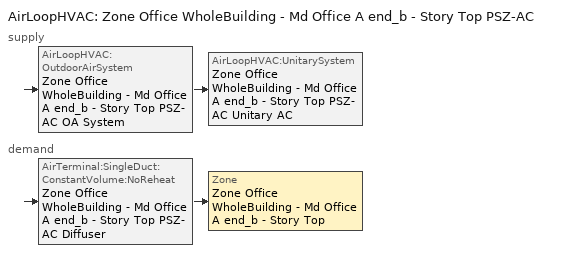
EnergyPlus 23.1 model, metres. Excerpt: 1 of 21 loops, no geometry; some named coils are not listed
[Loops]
AirLoopHVAC 'Zone Office WholeBuilding - Md Office A end_b - Story Top PSZ-AC'
 supply: AirLoopHVAC:OutdoorAirSystem 'Zone Office WholeBuilding - Md Office A end_b - Story Top PSZ-AC OA System' > AirLoopHVAC:UnitarySystem 'Zone Office WholeBuilding - Md Office A end_b - Story Top PSZ-AC Unitary AC'
 demand: AirTerminal:SingleDuct:ConstantVolume:NoReheat 'Zone Office WholeBuilding - Md Office A end_b - Story Top PSZ-AC Diffuser' > Zone 'Zone Office WholeBuilding - Md Office A end_b - Story Top'
[ZoneControl:Thermostat]
Zone Office WholeBuilding - Md Office A end_b - Story Top Thermostat: Zone or ZoneList=Zone Office WholeBuilding - Md Office A end_b - Story Top; Control Type Schedule=Zone Office WholeBuilding - Md Office A end_b - Story Top Thermostat Schedule; Control 1=Office WholeBuilding - Md Office - 90.1-2016 Thermostat 5; Temperature Difference Between Cutout And Setpoint {deltaC}=0
[ThermostatSetpoint:DualSetpoint]
Office WholeBuilding - Md Office - 90.1-2016 Thermostat 5: Heating Setpoint Temperature Schedule=OfficeMedium HTGSETP_SCH_YES_OPTIMUM; Cooling Setpoint Temperature Schedule=OfficeMedium CLGSETP_SCH_YES_OPTIMUM
[AirTerminal:SingleDuct:ConstantVolume:NoReheat]
Zone Office WholeBuilding - Md Office A end_b - Story Top PSZ-AC Diffuser: Availability Schedule=Always On Discrete; Maximum Air Flow Rate {m3/s}=AutoSize
[Zone equipment]
Zone Office WholeBuilding - Md Office A end_b - Story Top: Zone Office WholeBuilding - Md Office A end_b - Story Top PSZ-AC Diffuser
[Sizing:Zone]
Zone Office WholeBuilding - Md Office A end_b - Story Top: Zone Cooling Design Supply Air Temperature Input Method=SupplyAirTemperature; Zone Cooling Design Supply Air Temperature {C}=12.7778; Zone Cooling Design Supply Air Temperature Difference {deltaC}=11.11; Zone Heating Design Supply Air Temperature Input Method=SupplyAirTemperature; Zone Heating Design Supply Air Temperature {C}=50; Zone Heating Design Supply Air Temperature Difference {deltaC}=11.11; Zone Cooling Design Supply Air Humidity Ratio {kgWater/kgDryAir}=0.0085; Zone Heating Design Supply Air Humidity Ratio {kgWater/kgDryAir}=0.008; Design Specification Outdoor Air Object=Zone Office WholeBuilding - Md Office A end_b - Story Top DSOA Space List; Cooling Design Air Flow Method=DesignDay; Cooling Design Air Flow Rate {m3/s}=0; Cooling Minimum Air Flow per Zone Floor Area {m3/s-m2}=0.000762; Cooling Minimum Air Flow {m3/s}=0; Cooling Minimum Air Flow Fraction=0; Heating Design Air Flow Method=DesignDay; Heating Design Air Flow Rate {m3/s}=0; Heating Maximum Air Flow per Zone Floor Area {m3/s-m2}=0.002032; Heating Maximum Air Flow {m3/s}=0.141576; Heating Maximum Air Flow Fraction=0.3; Account for Dedicated Outdoor Air System=No; Zone Load Sizing Method=Sensible Load Only No Latent Load; Zone Latent Cooling Design Supply Air Humidity Ratio Input Method=HumidityRatioDifference; Zone Cooling Design Supply Air Humidity Ratio Difference {kgWater/kgDryAir}=0.005; Zone Latent Heating Design Supply Air Humidity Ratio Input Method=HumidityRatioDifference; Zone Humidification Design Supply Air Humidity Ratio Difference {kgWater/kgDryAir}=0.005
[Controller:MechanicalVentilation]
Controller Mechanical Ventilation 12: Availability Schedule=Zone Office WholeBuilding - Md Office A end_b - Story Top PSZ-AC Occ Sch; Demand Controlled Ventilation=No; System Outdoor Air Method=ZoneSum; Zone or ZoneList Name 1=Zone Office WholeBuilding - Md Office A end_b - Story Top; Design Specification Outdoor Air Object Name 1=Office WholeBuilding - Md Office Ventilation
[DesignSpecification:OutdoorAir]
Office WholeBuilding - Md Office Ventilation: Outdoor Air Method=Sum; Outdoor Air Flow per Person {m3/s-person}=0; Outdoor Air Flow per Zone Floor Area {m3/s-m2}=0.0004318; Outdoor Air Flow per Zone {m3/s}=0; Outdoor Air Flow Air Changes per Hour {1/hr}=0
[DesignSpecification:OutdoorAir:SpaceList]
Zone Office WholeBuilding - Md Office A end_b - Story Top DSOA Space List: Space Name 1=Office WholeBuilding - Md Office A end_b - Story Top; Space Design Specification Outdoor Air Object Name 1=Office WholeBuilding - Md Office Ventilation
[AirLoopHVAC]
Zone Office WholeBuilding - Md Office A end_b - Story Top PSZ-AC: Design Supply Air Flow Rate {m3/s}=AutoSize; Design Return Air Flow Fraction of Supply Air Flow=1
[Sizing:System]
Zone Office WholeBuilding - Md Office A end_b - Story Top PSZ-AC: Type of Load to Size On=Sensible; Design Outdoor Air Flow Rate {m3/s}=Autosize; Central Heating Maximum System Air Flow Ratio=1; Preheat Design Temperature {C}=7.22222; Preheat Design Humidity Ratio {kgWater/kgDryAir}=0.008; Precool Design Temperature {C}=12.7778; Precool Design Humidity Ratio {kgWater/kgDryAir}=0.008; Central Cooling Design Supply Air Temperature {C}=12.7778; Central Heating Design Supply Air Temperature {C}=50; Type of Zone Sum to Use=Coincident; 100% Outdoor Air in Cooling=No; 100% Outdoor Air in Heating=No; Central Cooling Design Supply Air Humidity Ratio {kgWater/kgDryAir}=0.0085; Central Heating Design Supply Air Humidity Ratio {kgWater/kgDryAir}=0.008; Cooling Supply Air Flow Rate Method=DesignDay; Cooling Supply Air Flow Rate {m3/s}=0; Cooling Supply Air Flow Rate Per Floor Area {m3/s-m2}=0.00996765; Cooling Fraction of Autosized Cooling Supply Air Flow Rate=1; Cooling Supply Air Flow Rate Per Unit Cooling Capacity {m3/s-W}=3.94755e-05; Heating Supply Air Flow Rate Method=DesignDay; Heating Supply Air Flow Rate {m3/s}=0; Heating Supply Air Flow Rate Per Floor Area {m3/s-m2}=0.00996765; Heating Fraction of Autosized Heating Supply Air Flow Rate=1; Heating Fraction of Autosized Cooling Supply Air Flow Rate=1; Heating Supply Air Flow Rate Per Unit Heating Capacity {m3/s-W}=3.15882e-05; System Outdoor Air Method=ZoneSum; Zone Maximum Outdoor Air Fraction=1; Cooling Design Capacity Method=CoolingDesignCapacity; Cooling Design Capacity {W}=Autosize; Cooling Design Capacity Per Floor Area {W/m2}=234.7; Fraction of Autosized Cooling Design Capacity=1; Heating Design Capacity Method=HeatingDesignCapacity; Heating Design Capacity {W}=Autosize; Heating Design Capacity Per Floor Area {W/m2}=157; Fraction of Autosized Heating Design Capacity=1; Central Cooling Capacity Control Method=OnOff; Occupant Diversity=Autosize
[Controller:OutdoorAir]
Zone Office WholeBuilding - Md Office A end_b - Story Top PSZ-AC OA System Controller: Minimum Outdoor Air Flow Rate {m3/s}=Autosize; Maximum Outdoor Air Flow Rate {m3/s}=Autosize; Economizer Control Type=NoEconomizer; Economizer Control Action Type=ModulateFlow; Economizer Maximum Limit Dry-Bulb Temperature {C}=28; Economizer Maximum Limit Enthalpy {J/kg}=64000; Lockout Type=LockoutWithHeating; Minimum Limit Type=FixedMinimum; Minimum Outdoor Air Schedule=Zone Office WholeBuilding - Md Office A end_b - Story Top PSZ-AC Occ Sch; Maximum Fraction of Outdoor Air Schedule=ZoneOfficeWholeBuildingMdOfficeAendbStoryTopPSZACmaxOASch; Mechanical Ventilation Controller=Controller Mechanical Ventilation 12; High Humidity Control=No; Control High Indoor Humidity Based on Outdoor Humidity Ratio=Yes; Heat Recovery Bypass Control Type=BypassWhenWithinEconomizerLimits
[SetpointManager:MixedAir]
Zone Office WholeBuilding - Md Office A end_b - Story Top PSZ-AC Mixed Air Node OS Default SPM: Control Variable=Temperature; Setpoint Node or NodeList=Zone Office WholeBuilding - Md Office A end_b - Story Top PSZ-AC Mixed Air Node
[AirLoopHVAC:UnitarySystem]
Zone Office WholeBuilding - Md Office A end_b - Story Top PSZ-AC Unitary AC: Control Type=Load; Controlling Zone or Thermostat Location=Zone Office WholeBuilding - Md Office A end_b - Story Top; Dehumidification Control Type=None; Availability Schedule=Outage Availability Schedule; Supply Fan=Zone Office WholeBuilding - Md Office A end_b - Story Top PSZ-AC Fan; Fan Placement=DrawThrough; Supply Air Fan Operating Mode Schedule=Zone Office WholeBuilding - Md Office A end_b - Story Top PSZ-AC Occ Sch; Heating Coil=Zone Office WholeBuilding - Md Office A end_b - Story Top PSZ-AC Water Htg Coil; DX Heating Coil Sizing Ratio=1; Cooling Coil=Zone Office WholeBuilding - Md Office A end_b - Story Top PSZ-AC 1spd DX AC Clg Coil 11kBtu/hr 14.0SEER; Use DOAS DX Cooling Coil=No; Minimum Supply Air Temperature {C}=2; Latent Load Control=SensibleOnlyLoadControl; Supplemental Heating Coil=Zone Office WholeBuilding - Md Office A end_b - Story Top PSZ-AC Electric Backup Htg Coil; Cooling Supply Air Flow Rate {m3/s}=Autosize; Heating Supply Air Flow Rate {m3/s}=Autosize; No Load Supply Air Flow Rate {m3/s}=Autosize; Maximum Supply Air Temperature {C}=80; Maximum Outdoor Dry-Bulb Temperature for Supplemental Heater Operation {C}=21; Maximum Cycling Rate {cycles/hr}=2.5; Heat Pump Time Constant {s}=60; Fraction of On-Cycle Power Use=0.01; Heat Pump Fan Delay Time {s}=60; Ancillary On-Cycle Electric Power {W}=0; Ancillary Off-Cycle Electric Power {W}=0
[Fan:OnOff]
Zone Office WholeBuilding - Md Office A end_b - Story Top PSZ-AC Fan: Availability Schedule=Always On Discrete; Fan Total Efficiency=0.55575; Pressure Rise {Pa}=622.722; Maximum Flow Rate {m3/s}=Autosize; Motor Efficiency=0.855; Motor In Airstream Fraction=1; Fan Power Ratio Function of Speed Ratio Curve=Fan On Off Power Curve 11; Fan Efficiency Ratio Function of Speed Ratio Curve=Fan On Off Efficiency Curve 11
[Coil:Cooling:DX:SingleSpeed]
Zone Office WholeBuilding - Md Office A end_b - Story Top PSZ-AC 1spd DX AC Clg Coil 11kBtu/hr 14.0SEER: Availability Schedule=Always On Discrete; Gross Rated Total Cooling Capacity {W}=Autosize; Gross Rated Sensible Heat Ratio=Autosize; Gross Rated Cooling COP {W/W}=4.11713; Rated Air Flow Rate {m3/s}=Autosize; Rated Evaporator Fan Power Per Volume Flow Rate 2017 {W/(m3/s)}=773.3; Rated Evaporator Fan Power Per Volume Flow Rate 2023 {W/(m3/s)}=934.4; Total Cooling Capacity Function of Temperature Curve=PSZ-AC_Unitary_PackagecoolCapFT; Total Cooling Capacity Function of Flow Fraction Curve=PSZ-AC_Unitary_PackagecoolFFF; Energy Input Ratio Function of Temperature Curve=PSZ-AC DX Unitary Package EIRFT; Energy Input Ratio Function of Flow Fraction Curve=PSZ-AC_Unitary_PackagecoolEIRFFF; Part Load Fraction Correlation Curve=PSZ-AC_Unitary_PackagecoolPLR; Minimum Outdoor Dry-Bulb Temperature for Compressor Operation {C}=-25; Nominal Time for Condensate Removal to Begin {s}=0; Ratio of Initial Moisture Evaporation Rate and Steady State Latent Capacity=0; Maximum Cycling Rate {cycles/hr}=0; Latent Capacity Time Constant {s}=0; Condenser Type=AirCooled; Evaporative Condenser Effectiveness=0.9; Evaporative Condenser Air Flow Rate {m3/s}=Autosize; Evaporative Condenser Pump Rated Power Consumption {W}=Autosize; Crankcase Heater Capacity {W}=0; Maximum Outdoor Dry-Bulb Temperature for Crankcase Heater Operation {C}=10; Basin Heater Capacity {W/K}=0; Basin Heater Setpoint Temperature {C}=2
[Coil:Heating:Electric]
Zone Office WholeBuilding - Md Office A end_b - Story Top PSZ-AC Electric Backup Htg Coil: Availability Schedule=Always On Discrete; Efficiency=1; Nominal Capacity {W}=Autosize
[SetpointManager:SingleZone:Reheat]
Zone Office WholeBuilding - Md Office A end_b - Story Top Setpoint Manager SZ Reheat: Control Variable=Temperature; Minimum Supply Air Temperature {C}=12.7778; Maximum Supply Air Temperature {C}=50; Control Zone=Zone Office WholeBuilding - Md Office A end_b - Story Top; Setpoint Node or NodeList=Zone Office WholeBuilding - Md Office A end_b - Story Top PSZ-AC Supply Outlet Node
[Schedule:Day:Interval]
OfficeMedium HTGSETP_SCH_YES_OPTIMUM Default: Average, 24:00, 18.7783
Schedule Day 44: No, 01:00, 0.782448, 02:00, 1.56488, 03:00, 0, 04:00, 0, 05:00, 0, 06:00, 0, 07:00, 0, 08:00, 0, 09:00, 0, 10:00, 0, 11:00, 0, 12:00, 0, 13:00, 0, 14:00, 0, 15:00, 0, 16:00, 0, 17:00, 0, 18:00, 0, 19:00, 0, 20:00, 0, 21:00, 0, 22:00, 0, 23:00, 0, 24:00, 0
Schedule Day 45: No, 01:00, 0, 02:00, 0, 03:00, 2.34731, 04:00, 3.12973, 05:00, 3.91216, 06:00, 4.69459, 07:00, 5.47702, 08:00, 6.25945, 09:00, 7.04188, 10:00, 7.82431, 11:00, 8.60674, 12:00, 9.38916, 13:00, 10.1716, 14:00, 10.954, 15:00, 11.7365, 16:00, 12.5189, 17:00, 13.3013, 18:00, 14.0837, 19:00, 14.8662, 20:00, 15.6486, 21:00, 16.431, 22:00, 17.2135, 23:00, 17.9959, 24:00, 18.7783
OfficeMedium HTGSETP_SCH_YES_OPTIMUM Summer Design Day: No, 24:00, 15.6
OfficeMedium HTGSETP_SCH_YES_OPTIMUM Winter Design Day: No, 05:00, 15.6, 06:00, 17.6, 07:00, 19.6, 22:00, 21, 24:00, 15.6
OfficeMedium CLGSETP_SCH_YES_OPTIMUM Default: Average, 24:00, 88.9143
Schedule Day 30: No, 01:00, 3.70485, 02:00, 7.40961, 03:00, 0, 04:00, 0, 05:00, 0, 06:00, 0, 07:00, 0, 08:00, 0, 09:00, 0, 10:00, 0, 11:00, 0, 12:00, 0, 13:00, 0, 14:00, 0, 15:00, 0, 16:00, 0, 17:00, 0, 18:00, 0, 19:00, 0, 20:00, 0, 21:00, 0, 22:00, 0, 23:00, 0, 24:00, 0
Schedule Day 31: No, 01:00, 0, 02:00, 0, 03:00, 11.1144, 04:00, 14.8191, 05:00, 18.5239, 06:00, 22.2286, 07:00, 25.9334, 08:00, 29.6382, 09:00, 33.3429, 10:00, 37.0477, 11:00, 40.7524, 12:00, 44.4572, 13:00, 48.1619, 14:00, 51.8667, 15:00, 55.5715, 16:00, 59.2762, 17:00, 62.981, 18:00, 66.6857, 19:00, 70.3905, 20:00, 74.0953, 21:00, 77.8, 22:00, 81.5048, 23:00, 85.2095, 24:00, 88.9143
OfficeMedium CLGSETP_SCH_YES_OPTIMUM Summer Design Day: No, 05:00, 26.7, 06:00, 25.7, 07:00, 25, 22:00, 24, 24:00, 26.7
OfficeMedium CLGSETP_SCH_YES_OPTIMUM Winter Design Day: No, 24:00, 26.7
Zone Office WholeBuilding - Md Office A end_b - Story Top PSZ-AC Occ Sch Sunday: No, 24:00, 0
Zone Office WholeBuilding - Md Office A end_b - Story Top PSZ-AC Occ Sch Default: No, 00:10, 1, 21:30, 0, 24:00, 1
Zone Office WholeBuilding - Md Office A end_b - Story Top PSZ-AC Occ Sch Saturday: No, 07:20, 0, 12:59, 1, 24:00, 0
Schedule Day 54: No, 01:00, 0, 02:00, 0, 03:00, 0, 04:00, 0, 05:00, 0, 06:00, 0, 07:00, 0, 08:00, 0, 09:00, 0, 10:00, 0, 11:00, 0, 12:00, 0, 13:00, 0, 14:00, 0, 15:00, 0, 16:00, 0, 17:00, 0, 18:00, 0, 19:00, 0, 20:00, 0, 21:00, 0, 22:00, 0, 23:00, 0, 24:00, 0
Schedule Day 55: No, 01:00, 0, 02:00, 0, 03:00, 0, 04:00, 0, 05:00, 0, 06:00, 0, 07:00, 0, 08:00, 0, 09:00, 0, 10:00, 0, 11:00, 0, 12:00, 0, 13:00, 0, 14:00, 0, 15:00, 0, 16:00, 0, 17:00, 0, 18:00, 0, 19:00, 0, 20:00, 0, 21:00, 0, 22:00, 1, 23:00, 1, 24:00, 1
Zone Office WholeBuilding - Md Office A end_b - Story Top PSZ-AC Occ Sch Summer Design Day; Zone Office WholeBuilding - Md Office A end_b - Story Top PSZ-AC Occ Sch Winter Design Day: No, 24:00, 1
Schedule Day 46: No, 01:00, 0.7, 02:00, 0.7, 03:00, 0, 04:00, 0, 05:00, 0, 06:00, 0, 07:00, 0, 08:00, 0, 09:00, 0, 10:00, 0, 11:00, 0, 12:00, 0, 13:00, 0, 14:00, 0, 15:00, 0, 16:00, 0, 17:00, 0, 18:00, 0, 19:00, 0, 20:00, 0, 21:00, 0, 22:00, 0, 23:00, 0, 24:00, 0
Schedule Day 47: No, 01:00, 0, 02:00, 0, 03:00, 0.7, 04:00, 0.7, 05:00, 0.7, 06:00, 0.7, 07:00, 0.7, 08:00, 0.7, 09:00, 0.7, 10:00, 0.7, 11:00, 0.7, 12:00, 0.7, 13:00, 0.7, 14:00, 0.7, 15:00, 0.7, 16:00, 0.7, 17:00, 0.7, 18:00, 0.7, 19:00, 0.7, 20:00, 0.7, 21:00, 0.7, 22:00, 0.7, 23:00, 0.7, 24:00, 0.7
ZoneOfficeWholeBuildingMdOfficeAendbStoryTopPSZACmaxOASchDefault: No, 24:00, 0.7
[Schedule:Week:Daily]
OfficeMedium HTGSETP_SCH_YES_OPTIMUM Week Rule - Jan1-May27; OfficeMedium HTGSETP_SCH_YES_OPTIMUM Week Rule - Jun4-Dec31: OfficeMedium HTGSETP_SCH_YES_OPTIMUM Default, OfficeMedium HTGSETP_SCH_YES_OPTIMUM Default, OfficeMedium HTGSETP_SCH_YES_OPTIMUM Default, OfficeMedium HTGSETP_SCH_YES_OPTIMUM Default, OfficeMedium HTGSETP_SCH_YES_OPTIMUM Default, OfficeMedium HTGSETP_SCH_YES_OPTIMUM Default, OfficeMedium HTGSETP_SCH_YES_OPTIMUM Default, OfficeMedium HTGSETP_SCH_YES_OPTIMUM Default, OfficeMedium HTGSETP_SCH_YES_OPTIMUM Summer Design Day, OfficeMedium HTGSETP_SCH_YES_OPTIMUM Winter Design Day, OfficeMedium HTGSETP_SCH_YES_OPTIMUM Default, OfficeMedium HTGSETP_SCH_YES_OPTIMUM Default
OfficeMedium HTGSETP_SCH_YES_OPTIMUM Week Rule - May28-Jun3: OfficeMedium HTGSETP_SCH_YES_OPTIMUM Default, OfficeMedium HTGSETP_SCH_YES_OPTIMUM Default, OfficeMedium HTGSETP_SCH_YES_OPTIMUM Default, OfficeMedium HTGSETP_SCH_YES_OPTIMUM Default, Schedule Day 44, Schedule Day 45, OfficeMedium HTGSETP_SCH_YES_OPTIMUM Default, OfficeMedium HTGSETP_SCH_YES_OPTIMUM Default, OfficeMedium HTGSETP_SCH_YES_OPTIMUM Summer Design Day, OfficeMedium HTGSETP_SCH_YES_OPTIMUM Winter Design Day, OfficeMedium HTGSETP_SCH_YES_OPTIMUM Default, OfficeMedium HTGSETP_SCH_YES_OPTIMUM Default
OfficeMedium CLGSETP_SCH_YES_OPTIMUM Week Rule - Jan1-May27; OfficeMedium CLGSETP_SCH_YES_OPTIMUM Week Rule - Jun4-Dec31: OfficeMedium CLGSETP_SCH_YES_OPTIMUM Default, OfficeMedium CLGSETP_SCH_YES_OPTIMUM Default, OfficeMedium CLGSETP_SCH_YES_OPTIMUM Default, OfficeMedium CLGSETP_SCH_YES_OPTIMUM Default, OfficeMedium CLGSETP_SCH_YES_OPTIMUM Default, OfficeMedium CLGSETP_SCH_YES_OPTIMUM Default, OfficeMedium CLGSETP_SCH_YES_OPTIMUM Default, OfficeMedium CLGSETP_SCH_YES_OPTIMUM Default, OfficeMedium CLGSETP_SCH_YES_OPTIMUM Summer Design Day, OfficeMedium CLGSETP_SCH_YES_OPTIMUM Winter Design Day, OfficeMedium CLGSETP_SCH_YES_OPTIMUM Default, OfficeMedium CLGSETP_SCH_YES_OPTIMUM Default
OfficeMedium CLGSETP_SCH_YES_OPTIMUM Week Rule - May28-Jun3: OfficeMedium CLGSETP_SCH_YES_OPTIMUM Default, OfficeMedium CLGSETP_SCH_YES_OPTIMUM Default, OfficeMedium CLGSETP_SCH_YES_OPTIMUM Default, OfficeMedium CLGSETP_SCH_YES_OPTIMUM Default, Schedule Day 30, Schedule Day 31, OfficeMedium CLGSETP_SCH_YES_OPTIMUM Default, OfficeMedium CLGSETP_SCH_YES_OPTIMUM Default, OfficeMedium CLGSETP_SCH_YES_OPTIMUM Summer Design Day, OfficeMedium CLGSETP_SCH_YES_OPTIMUM Winter Design Day, OfficeMedium CLGSETP_SCH_YES_OPTIMUM Default, OfficeMedium CLGSETP_SCH_YES_OPTIMUM Default
Zone Office WholeBuilding - Md Office A end_b - Story Top PSZ-AC Occ Sch Week Rule - Jan1-May27; Zone Office WholeBuilding - Md Office A end_b - Story Top PSZ-AC Occ Sch Week Rule - Jun4-Dec31: Zone Office WholeBuilding - Md Office A end_b - Story Top PSZ-AC Occ Sch Sunday, Zone Office WholeBuilding - Md Office A end_b - Story Top PSZ-AC Occ Sch Default, Zone Office WholeBuilding - Md Office A end_b - Story Top PSZ-AC Occ Sch Default, Zone Office WholeBuilding - Md Office A end_b - Story Top PSZ-AC Occ Sch Default, Zone Office WholeBuilding - Md Office A end_b - Story Top PSZ-AC Occ Sch Default, Zone Office WholeBuilding - Md Office A end_b - Story Top PSZ-AC Occ Sch Default, Zone Office WholeBuilding - Md Office A end_b - Story Top PSZ-AC Occ Sch Saturday, Zone Office WholeBuilding - Md Office A end_b - Story Top PSZ-AC Occ Sch Default, Zone Office WholeBuilding - Md Office A end_b - Story Top PSZ-AC Occ Sch Summer Design Day, Zone Office WholeBuilding - Md Office A end_b - Story Top PSZ-AC Occ Sch Winter Design Day, Zone Office WholeBuilding - Md Office A end_b - Story Top PSZ-AC Occ Sch Default, Zone Office WholeBuilding - Md Office A end_b - Story Top PSZ-AC Occ Sch Default
Zone Office WholeBuilding - Md Office A end_b - Story Top PSZ-AC Occ Sch Week Rule - May28-Jun3: Zone Office WholeBuilding - Md Office A end_b - Story Top PSZ-AC Occ Sch Sunday, Zone Office WholeBuilding - Md Office A end_b - Story Top PSZ-AC Occ Sch Default, Zone Office WholeBuilding - Md Office A end_b - Story Top PSZ-AC Occ Sch Default, Zone Office WholeBuilding - Md Office A end_b - Story Top PSZ-AC Occ Sch Default, Schedule Day 54, Schedule Day 55, Zone Office WholeBuilding - Md Office A end_b - Story Top PSZ-AC Occ Sch Saturday, Zone Office WholeBuilding - Md Office A end_b - Story Top PSZ-AC Occ Sch Default, Zone Office WholeBuilding - Md Office A end_b - Story Top PSZ-AC Occ Sch Summer Design Day, Zone Office WholeBuilding - Md Office A end_b - Story Top PSZ-AC Occ Sch Winter Design Day, Zone Office WholeBuilding - Md Office A end_b - Story Top PSZ-AC Occ Sch Default, Zone Office WholeBuilding - Md Office A end_b - Story Top PSZ-AC Occ Sch Default
ZoneOfficeWholeBuildingMdOfficeAendbStoryTopPSZACmaxOASch Week Rule - Jan1-May27; ZoneOfficeWholeBuildingMdOfficeAendbStoryTopPSZACmaxOASch Week Rule - Jun4-Dec31: ZoneOfficeWholeBuildingMdOfficeAendbStoryTopPSZACmaxOASchDefault, ZoneOfficeWholeBuildingMdOfficeAendbStoryTopPSZACmaxOASchDefault, ZoneOfficeWholeBuildingMdOfficeAendbStoryTopPSZACmaxOASchDefault, ZoneOfficeWholeBuildingMdOfficeAendbStoryTopPSZACmaxOASchDefault, ZoneOfficeWholeBuildingMdOfficeAendbStoryTopPSZACmaxOASchDefault, ZoneOfficeWholeBuildingMdOfficeAendbStoryTopPSZACmaxOASchDefault, ZoneOfficeWholeBuildingMdOfficeAendbStoryTopPSZACmaxOASchDefault, ZoneOfficeWholeBuildingMdOfficeAendbStoryTopPSZACmaxOASchDefault, ZoneOfficeWholeBuildingMdOfficeAendbStoryTopPSZACmaxOASchDefault, ZoneOfficeWholeBuildingMdOfficeAendbStoryTopPSZACmaxOASchDefault, ZoneOfficeWholeBuildingMdOfficeAendbStoryTopPSZACmaxOASchDefault, ZoneOfficeWholeBuildingMdOfficeAendbStoryTopPSZACmaxOASchDefault
ZoneOfficeWholeBuildingMdOfficeAendbStoryTopPSZACmaxOASch Week Rule - May28-Jun3: ZoneOfficeWholeBuildingMdOfficeAendbStoryTopPSZACmaxOASchDefault, ZoneOfficeWholeBuildingMdOfficeAendbStoryTopPSZACmaxOASchDefault, ZoneOfficeWholeBuildingMdOfficeAendbStoryTopPSZACmaxOASchDefault, ZoneOfficeWholeBuildingMdOfficeAendbStoryTopPSZACmaxOASchDefault, Schedule Day 46, Schedule Day 47, ZoneOfficeWholeBuildingMdOfficeAendbStoryTopPSZACmaxOASchDefault, ZoneOfficeWholeBuildingMdOfficeAendbStoryTopPSZACmaxOASchDefault, ZoneOfficeWholeBuildingMdOfficeAendbStoryTopPSZACmaxOASchDefault, ZoneOfficeWholeBuildingMdOfficeAendbStoryTopPSZACmaxOASchDefault, ZoneOfficeWholeBuildingMdOfficeAendbStoryTopPSZACmaxOASchDefault, ZoneOfficeWholeBuildingMdOfficeAendbStoryTopPSZACmaxOASchDefault
[Schedule:Year]
OfficeMedium HTGSETP_SCH_YES_OPTIMUM: OfficeMedium HTGSETP_SCH_YES_OPTIMUM Week Rule - Jan1-May27, 1, 1, 5, 27, OfficeMedium HTGSETP_SCH_YES_OPTIMUM Week Rule - May28-Jun3, 5, 28, 6, 3, OfficeMedium HTGSETP_SCH_YES_OPTIMUM Week Rule - Jun4-Dec31, 6, 4, 12, 31
OfficeMedium CLGSETP_SCH_YES_OPTIMUM: OfficeMedium CLGSETP_SCH_YES_OPTIMUM Week Rule - Jan1-May27, 1, 1, 5, 27, OfficeMedium CLGSETP_SCH_YES_OPTIMUM Week Rule - May28-Jun3, 5, 28, 6, 3, OfficeMedium CLGSETP_SCH_YES_OPTIMUM Week Rule - Jun4-Dec31, 6, 4, 12, 31
Zone Office WholeBuilding - Md Office A end_b - Story Top PSZ-AC Occ Sch: Zone Office WholeBuilding - Md Office A end_b - Story Top PSZ-AC Occ Sch Week Rule - Jan1-May27, 1, 1, 5, 27, Zone Office WholeBuilding - Md Office A end_b - Story Top PSZ-AC Occ Sch Week Rule - May28-Jun3, 5, 28, 6, 3, Zone Office WholeBuilding - Md Office A end_b - Story Top PSZ-AC Occ Sch Week Rule - Jun4-Dec31, 6, 4, 12, 31
ZoneOfficeWholeBuildingMdOfficeAendbStoryTopPSZACmaxOASch: ZoneOfficeWholeBuildingMdOfficeAendbStoryTopPSZACmaxOASch Week Rule - Jan1-May27, 1, 1, 5, 27, ZoneOfficeWholeBuildingMdOfficeAendbStoryTopPSZACmaxOASch Week Rule - May28-Jun3, 5, 28, 6, 3, ZoneOfficeWholeBuildingMdOfficeAendbStoryTopPSZACmaxOASch Week Rule - Jun4-Dec31, 6, 4, 12, 31
[Schedule:Compact]
Outage Availability Schedule: Through: 01/01, For: AllDays, Until: 24:00, 1, Through: 01/02, For: AllDays, Until: 24:00, 1, Through: 01/03, For: AllDays, Until: 24:00, 1, Through: 01/04, For: AllDays, Until: 24:00, 1, Through: 01/05, For: AllDays, Until: 24:00, 1, Through: 01/06, For: AllDays, Until: 24:00, 1, Through: 01/07, For: AllDays, Until: 24:00, 1, Through: 01/08, For: AllDays, Until: 24:00, 1, Through: 01/09, For: AllDays, Until: 24:00, 1, Through: 01/10, For: AllDays, Until: 24:00, 1, Through: 01/11, For: AllDays, Until: 24:00, 1, Through: 01/12, For: AllDays, Until: 24:00, 1, Through: 01/13, For: AllDays, Until: 24:00, 1, Through: 01/14, For: AllDays, Until: 24:00, 1, Through: 01/15, For: AllDays, Until: 24:00, 1, Through: 01/16, For: AllDays, Until: 24:00, 1, Through: 01/17, For: AllDays, Until: 24:00, 1, Through: 01/18, For: AllDays, Until: 24:00, 1, Through: 01/19, For: AllDays, Until: 24:00, 1, Through: 01/20, For: AllDays, Until: 24:00, 1, Through: 01/21, For: AllDays, Until: 24:00, 1, Through: 01/22, For: AllDays, Until: 24:00, 1, Through: 01/23, For: AllDays, Until: 24:00, 1, Through: 01/24, For: AllDays, Until: 24:00, 1, Through: 01/25, For: AllDays, Until: 24:00, 1, Through: 01/26, For: AllDays, Until: 24:00, 1, Through: 01/27, For: AllDays, Until: 24:00, 1, Through: 01/28, For: AllDays, Until: 24:00, 1, Through: 01/29, For: AllDays, Until: 24:00, 1, Through: 01/30, For: AllDays, Until: 24:00, 1, Through: 01/31, For: AllDays, Until: 24:00, 1, Through: 02/01, For: AllDays, Until: 24:00, 1, Through: 02/02, For: AllDays, Until: 24:00, 1, Through: 02/03, For: AllDays, Until: 24:00, 1, Through: 02/04, For: AllDays, Until: 24:00, 1, Through: 02/05, For: AllDays, Until: 24:00, 1, Through: 02/06, For: AllDays, Until: 24:00, 1, Through: 02/07, For: AllDays, Until: 24:00, 1, Through: 02/08, For: AllDays, Until: 24:00, 1, Through: 02/09, For: AllDays, Until: 24:00, 1, Through: 02/10, For: AllDays, Until: 24:00, 1, Through: 02/11, For: AllDays, Until: 24:00, 1, Through: 02/12, For: AllDays, Until: 24:00, 1, Through: 02/13, For: AllDays, Until: 24:00, 1, Through: 02/14, For: AllDays, Until: 24:00, 1, Through: 02/15, For: AllDays, Until: 24:00, 1, Through: 02/16, For: AllDays, Until: 24:00, 1, Through: 02/17, For: AllDays, Until: 24:00, 1, Through: 02/18, For: AllDays, Until: 24:00, 1, Through: 02/19, For: AllDays, Until: 24:00, 1, Through: 02/20, For: AllDays, Until: 24:00, 1, Through: 02/21, For: AllDays, Until: 24:00, 1, Through: 02/22, For: AllDays, Until: 24:00, 1, Through: 02/23, For: AllDays, Until: 24:00, 1, Through: 02/24, For: AllDays, Until: 24:00, 1, Through: 02/25, For: AllDays, Until: 24:00, 1, Through: 02/26, For: AllDays, Until: 24:00, 1, Through: 02/27, For: AllDays, Until: 24:00, 1, Through: 02/28, For: AllDays, Until: 24:00, 1, Through: 03/01, For: AllDays, Until: 24:00, 1, Through: 03/02, For: AllDays, Until: 24:00, 1, Through: 03/03, For: AllDays, Until: 24:00, 1, Through: 03/04, For: AllDays, Until: 24:00, 1, Through: 03/05, For: AllDays, Until: 24:00, 1, Through: 03/06, For: AllDays, Until: 24:00, 1, Through: 03/07, For: AllDays, Until: 24:00, 1, Through: 03/08, For: AllDays, Until: 24:00, 1, Through: 03/09, For: AllDays, Until: 24:00, 1, Through: 03/10, For: AllDays, Until: 24:00, 1, Through: 03/11, For: AllDays, Until: 24:00, 1, Through: 03/12, For: AllDays, Until: 24:00, 1, Through: 03/13, For: AllDays, Until: 24:00, 1, Through: 03/14, For: AllDays, Until: 24:00, 1, Through: 03/15, For: AllDays, Until: 24:00, 1, Through: 03/16, For: AllDays, Until: 24:00, 1, Through: 03/17, For: AllDays, Until: 24:00, 1, Through: 03/18, For: AllDays, Until: 24:00, 1, Through: 03/19, For: AllDays, Until: 24:00, 1, Through: 03/20, For: AllDays, Until: 24:00, 1, Through: 03/21, For: AllDays, Until: 24:00, 1, Through: 03/22, For: AllDays, Until: 24:00, 1, Through: 03/23, For: AllDays, Until: 24:00, 1, Through: 03/24, For: AllDays, Until: 24:00, 1, Through: 03/25, For: AllDays, Until: 24:00, 1, Through: 03/26, For: AllDays, Until: 24:00, 1, Through: 03/27, For: AllDays, Until: 24:00, 1, Through: 03/28, For: AllDays, Until: 24:00, 1, Through: 03/29, For: AllDays, Until: 24:00, 1, Through: 03/30, For: AllDays, Until: 24:00, 1, Through: 03/31, For: AllDays, Until: 24:00, 1, Through: 04/01, For: AllDays, Until: 24:00, 1, Through: 04/02, For: AllDays, Until: 24:00, 1, Through: 04/03, For: AllDays, Until: 24:00, 1, Through: 04/04, For: AllDays, Until: 24:00, 1, Through: 04/05, For: AllDays, Until: 24:00, 1, Through: 04/06, For: AllDays, Until: 24:00, 1, Through: 04/07, For: AllDays, Until: 24:00, 1, Through: 04/08, For: AllDays, Until: 24:00, 1, Through: 04/09, For: AllDays, Until: 24:00, 1, Through: 04/10, For: AllDays, Until: 24:00, 1, Through: 04/11, For: AllDays, Until: 24:00, 1, Through: 04/12, For: AllDays, Until: 24:00, 1, Through: 04/13, For: AllDays, Until: 24:00, 1, Through: 04/14, For: AllDays, Until: 24:00, 1, Through: 04/15, For: AllDays, Until: 24:00, 1, Through: 04/16, For: AllDays, Until: 24:00, 1, Through: 04/17, For: AllDays, Until: 24:00, 1, Through: 04/18, For: AllDays, Until: 24:00, 1, Through: 04/19, For: AllDays, Until: 24:00, 1, Through: 04/20, For: AllDays, Until: 24:00, 1, Through: 04/21, For: AllDays, Until: 24:00, 1, Through: 04/22, For: AllDays, Until: 24:00, 1, Through: 04/23, For: AllDays, Until: 24:00, 1, Through: 04/24, For: AllDays, Until: 24:00, 1, Through: 04/25, For: AllDays, Until: 24:00, 1, Through: 04/26, For: AllDays, Until: 24:00, 1, Through: 04/27, For: AllDays, Until: 24:00, 1, Through: 04/28, For: AllDays, Until: 24:00, 1, Through: 04/29, For: AllDays, Until: 24:00, 1, Through: 04/30, For: AllDays, Until: 24:00, 1, Through: 05/01, For: AllDays, Until: 24:00, 1, Through: 05/02, For: AllDays, Until: 24:00, 1, Through: 05/03, For: AllDays, Until: 24:00, 1, Through: 05/04, For: AllDays, Until: 24:00, 1, Through: 05/05, For: AllDays, Until: 24:00, 1, Through: 05/06, For: AllDays, Until: 24:00, 1, Through: 05/07, For: AllDays, Until: 24:00, 1, Through: 05/08, For: AllDays, Until: 24:00, 1, Through: 05/09, For: AllDays, Until: 24:00, 1, Through: 05/10, For: AllDays, Until: 24:00, 1, Through: 05/11, For: AllDays, Until: 24:00, 1, Through: 05/12, For: AllDays, Until: 24:00, 1, Through: 05/13, For: AllDays, Until: 24:00, 1, Through: 05/14, For: AllDays, Until: 24:00, 1, Through: 05/15, For: AllDays, Until: 24:00, 1, Through: 05/16, For: AllDays, Until: 24:00, 1, Through: 05/17, For: AllDays, Until: 24:00, 1, Through: 05/18, For: AllDays, Until: 24:00, 1, Through: 05/19, For: AllDays, Until: 24:00, 1, Through: 05/20, For: AllDays, Until: 24:00, 1, Through: 05/21, For: AllDays, Until: 24:00, 1, Through: 05/22, For: AllDays, Until: 24:00, 1, Through: 05/23, For: AllDays, Until: 24:00, 1, Through: 05/24, For: AllDays, Until: 24:00, 1, Through: 05/25, For: AllDays, Until: 24:00, 1, Through: 05/26, For: AllDays, Until: 24:00, 1, Through: 05/27, For: AllDays, Until: 24:00, 1, Through: 05/28, For: AllDays, Until: 24:00, 1, Through: 05/29, For: AllDays, Until: 24:00, 1, Through: 05/30, For: AllDays, Until: 24:00, 1, Through: 05/31, For: AllDays, Until: 24:00, 1, Through: 06/01, For: AllDays, Until: 02:00, 1, Until: 24:00, 0, Through: 06/02, For: AllDays, Until: 01:00, 0, Until: 24:00, 1, Through: 06/03, For: AllDays, Until: 24:00, 1, Through: 06/04, For: AllDays, Until: 24:00, 1, Through: 06/05, For: AllDays, Until: 24:00, 1, Through: 06/06, For: AllDays, Until: 24:00, 1, Through: 06/07, For: AllDays, Until: 24:00, 1, Through: 06/08, For: AllDays, Until: 24:00, 1, Through: 06/09, For: AllDays, Until: 24:00, 1, Through: 06/10, For: AllDays, Until: 24:00, 1, Through: 06/11, For: AllDays, Until: 24:00, 1, Through: 06/12, For: AllDays, Until: 24:00, 1, Through: 06/13, For: AllDays, Until: 24:00, 1, Through: 06/14, For: AllDays, Until: 24:00, 1, Through: 06/15, For: AllDays, Until: 24:00, 1, Through: 06/16, For: AllDays, Until: 24:00, 1, Through: 06/17, For: AllDays, Until: 24:00, 1, Through: 06/18, For: AllDays, Until: 24:00, 1, Through: 06/19, For: AllDays, Until: 24:00, 1, Through: 06/20, For: AllDays, Until: 24:00, 1, Through: 06/21, For: AllDays, Until: 24:00, 1, Through: 06/22, For: AllDays, Until: 24:00, 1, Through: 06/23, For: AllDays, Until: 24:00, 1, Through: 06/24, For: AllDays, Until: 24:00, 1, Through: 06/25, For: AllDays, Until: 24:00, 1, Through: 06/26, For: AllDays, Until: 24:00, 1, Through: 06/27, For: AllDays, Until: 24:00, 1, Through: 06/28, For: AllDays, Until: 24:00, 1, Through: 06/29, For: AllDays, Until: 24:00, 1, Through: 06/30, For: AllDays, Until: 24:00, 1, Through: 07/01, For: AllDays, Until: 24:00, 1, Through: 07/02, For: AllDays, Until: 24:00, 1, Through: 07/03, For: AllDays, Until: 24:00, 1, Through: 07/04, For: AllDays, Until: 24:00, 1, Through: 07/05, For: AllDays, Until: 24:00, 1, Through: 07/06, For: AllDays, Until: 24:00, 1, Through: 07/07, For: AllDays, Until: 24:00, 1, Through: 07/08, For: AllDays, Until: 24:00, 1, Through: 07/09, For: AllDays, Until: 24:00, 1, Through: 07/10, For: AllDays, Until: 24:00, 1, Through: 07/11, For: AllDays, Until: 24:00, 1, Through: 07/12, For: AllDays, Until: 24:00, 1, Through: 07/13, For: AllDays, Until: 24:00, 1, Through: 07/14, For: AllDays, Until: 24:00, 1, Through: 07/15, For: AllDays, Until: 24:00, 1, Through: 07/16, For: AllDays, Until: 24:00, 1, Through: 07/17, For: AllDays, Until: 24:00, 1, Through: 07/18, For: AllDays, Until: 24:00, 1, Through: 07/19, For: AllDays, Until: 24:00, 1, Through: 07/20, For: AllDays, Until: 24:00, 1, Through: 07/21, For: AllDays, Until: 24:00, 1, Through: 07/22, For: AllDays, Until: 24:00, 1, Through: 07/23, For: AllDays, Until: 24:00, 1, Through: 07/24, For: AllDays, Until: 24:00, 1, Through: 07/25, For: AllDays, Until: 24:00, 1, Through: 07/26, For: AllDays, Until: 24:00, 1, Through: 07/27, For: AllDays, Until: 24:00, 1, Through: 07/28, For: AllDays, Until: 24:00, 1, Through: 07/29, For: AllDays, Until: 24:00, 1, Through: 07/30, For: AllDays, Until: 24:00, 1, Through: 07/31, For: AllDays, Until: 24:00, 1, Through: 08/01, For: AllDays, Until: 24:00, 1, Through: 08/02, For: AllDays, Until: 24:00, 1, Through: 08/03, For: AllDays, Until: 24:00, 1, Through: 08/04, For: AllDays, Until: 24:00, 1, Through: 08/05, For: AllDays, Until: 24:00, 1, Through: 08/06, For: AllDays, Until: 24:00, 1, Through: 08/07, For: AllDays, Until: 24:00, 1, Through: 08/08, For: AllDays, Until: 24:00, 1, Through: 08/09, For: AllDays, Until: 24:00, 1, Through: 08/10, For: AllDays, Until: 24:00, 1, Through: 08/11, For: AllDays, Until: 24:00, 1, Through: 08/12, For: AllDays, Until: 24:00, 1, Through: 08/13, For: AllDays, Until: 24:00, 1, Through: 08/14, For: AllDays, Until: 24:00, 1, Through: 08/15, For: AllDays, Until: 24:00, 1, Through: 08/16, For: AllDays, Until: 24:00, 1, Through: 08/17, For: AllDays, Until: 24:00, 1, Through: 08/18, For: AllDays, Until: 24:00, 1, Through: 08/19, For: AllDays, Until: 24:00, 1, Through: 08/20, For: AllDays, Until: 24:00, 1, Through: 08/21, For: AllDays, Until: 24:00, 1, Through: 08/22, For: AllDays, Until: 24:00, 1, Through: 08/23, For: AllDays, Until: 24:00, 1, Through: 08/24, For: AllDays, Until: 24:00, 1, Through: 08/25, For: AllDays, Until: 24:00, 1, Through: 08/26, For: AllDays, Until: 24:00, 1, Through: 08/27, For: AllDays, Until: 24:00, 1, Through: 08/28, For: AllDays, Until: 24:00, 1, Through: 08/29, For: AllDays, Until: 24:00, 1, Through: 08/30, For: AllDays, Until: 24:00, 1, Through: 08/31, For: AllDays, Until: 24:00, 1, Through: 09/01, For: AllDays, Until: 24:00, 1, Through: 09/02, For: AllDays, Until: 24:00, 1, Through: 09/03, For: AllDays, Until: 24:00, 1, Through: 09/04, For: AllDays, Until: 24:00, 1, Through: 09/05, For: AllDays, Until: 24:00, 1, Through: 09/06, For: AllDays, Until: 24:00, 1, Through: 09/07, For: AllDays, Until: 24:00, 1, Through: 09/08, For: AllDays, Until: 24:00, 1, Through: 09/09, For: AllDays, Until: 24:00, 1, Through: 09/10, For: AllDays, Until: 24:00, 1, Through: 09/11, For: AllDays, Until: 24:00, 1, Through: 09/12, For: AllDays, Until: 24:00, 1, Through: 09/13, For: AllDays, Until: 24:00, 1, Through: 09/14, For: AllDays, Until: 24:00, 1, Through: 09/15, For: AllDays, Until: 24:00, 1, Through: 09/16, For: AllDays, Until: 24:00, 1, Through: 09/17, For: AllDays, Until: 24:00, 1, Through: 09/18, For: AllDays, Until: 24:00, 1, Through: 09/19, For: AllDays, Until: 24:00, 1, Through: 09/20, For: AllDays, Until: 24:00, 1, Through: 09/21, For: AllDays, Until: 24:00, 1, Through: 09/22, For: AllDays, Until: 24:00, 1, Through: 09/23, For: AllDays, Until: 24:00, 1, Through: 09/24, For: AllDays, Until: 24:00, 1, Through: 09/25, For: AllDays, Until: 24:00, 1, Through: 09/26, For: AllDays, Until: 24:00, 1, Through: 09/27, For: AllDays, Until: 24:00, 1, Through: 09/28, For: AllDays, Until: 24:00, 1, Through: 09/29, For: AllDays, Until: 24:00, 1, Through: 09/30, For: AllDays, Until: 24:00, 1, Through: 10/01, For: AllDays, Until: 24:00, 1, Through: 10/02, For: AllDays, Until: 24:00, 1, Through: 10/03, For: AllDays, Until: 24:00, 1, Through: 10/04, For: AllDays, Until: 24:00, 1, Through: 10/05, For: AllDays, Until: 24:00, 1, Through: 10/06, For: AllDays, Until: 24:00, 1, Through: 10/07, For: AllDays, Until: 24:00, 1, Through: 10/08, For: AllDays, Until: 24:00, 1, Through: 10/09, For: AllDays, Until: 24:00, 1, Through: 10/10, For: AllDays, Until: 24:00, 1, Through: 10/11, For: AllDays, Until: 24:00, 1, Through: 10/12, For: AllDays, Until: 24:00, 1, Through: 10/13, For: AllDays, Until: 24:00, 1, Through: 10/14, For: AllDays, Until: 24:00, 1, Through: 10/15, For: AllDays, Until: 24:00, 1, Through: 10/16, For: AllDays, Until: 24:00, 1, Through: 10/17, For: AllDays, Until: 24:00, 1, Through: 10/18, For: AllDays, Until: 24:00, 1, Through: 10/19, For: AllDays, Until: 24:00, 1, Through: 10/20, For: AllDays, Until: 24:00, 1, Through: 10/21, For: AllDays, Until: 24:00, 1, Through: 10/22, For: AllDays, Until: 24:00, 1, Through: 10/23, For: AllDays, Until: 24:00, 1, Through: 10/24, For: AllDays, Until: 24:00, 1, Through: 10/25, For: AllDays, Until: 24:00, 1, Through: 10/26, For: AllDays, Until: 24:00, 1, Through: 10/27, For: AllDays, Until: 24:00, 1, Through: 10/28, For: AllDays, Until: 24:00, 1, Through: 10/29, For: AllDays, Until: 24:00, 1, Through: 10/30, For: AllDays, Until: 24:00, 1, Through: 10/31, For: AllDays, Until: 24:00, 1, Through: 11/01, For: AllDays, Until: 24:00, 1, Through: 11/02, For: AllDays, Until: 24:00, 1, Through: 11/03, For: AllDays, Until: 24:00, 1, Through: 11/04, For: AllDays, Until: 24:00, 1, Through: 11/05, For: AllDays, Until: 24:00, 1, Through: 11/06, For: AllDays, Until: 24:00, 1, Through: 11/07, For: AllDays, Until: 24:00, 1, Through: 11/08, For: AllDays, Until: 24:00, 1, Through: 11/09, For: AllDays, Until: 24:00, 1, Through: 11/10, For: AllDays, Until: 24:00, 1, Through: 11/11, For: AllDays, Until: 24:00, 1, Through: 11/12, For: AllDays, Until: 24:00, 1, Through: 11/13, For: AllDays, Until: 24:00, 1, Through: 11/14, For: AllDays, Until: 24:00, 1, Through: 11/15, For: AllDays, Until: 24:00, 1, Through: 11/16, For: AllDays, Until: 24:00, 1, Through: 11/17, For: AllDays, Until: 24:00, 1, Through: 11/18, For: AllDays, Until: 24:00, 1, Through: 11/19, For: AllDays, Until: 24:00, 1, Through: 11/20, For: AllDays, Until: 24:00, 1, Through: 11/21, For: AllDays, Until: 24:00, 1, Through: 11/22, For: AllDays, Until: 24:00, 1, Through: 11/23, For: AllDays, Until: 24:00, 1, Through: 11/24, For: AllDays, Until: 24:00, 1, Through: 11/25, For: AllDays, Until: 24:00, 1, Through: 11/26, For: AllDays, Until: 24:00, 1, Through: 11/27, For: AllDays, Until: 24:00, 1, Through: 11/28, For: AllDays, Until: 24:00, 1, Through: 11/29, For: AllDays, Until: 24:00, 1, Through: 11/30, For: AllDays, Until: 24:00, 1, Through: 12/01, For: AllDays, Until: 24:00, 1, Through: 12/02, For: AllDays, Until: 24:00, 1, Through: 12/03, For: AllDays, Until: 24:00, 1, Through: 12/04, For: AllDays, Until: 24:00, 1, Through: 12/05, For: AllDays, Until: 24:00, 1, Through: 12/06, For: AllDays, Until: 24:00, 1, Through: 12/07, For: AllDays, Until: 24:00, 1, Through: 12/08, For: AllDays, Until: 24:00, 1, Through: 12/09, For: AllDays, Until: 24:00, 1, Through: 12/10, For: AllDays, Until: 24:00, 1, Through: 12/11, For: AllDays, Until: 24:00, 1, Through: 12/12, For: AllDays, Until: 24:00, 1, Through: 12/13, For: AllDays, Until: 24:00, 1, Through: 12/14, For: AllDays, Until: 24:00, 1, Through: 12/15, For: AllDays, Until: 24:00, 1, Through: 12/16, For: AllDays, Until: 24:00, 1, Through: 12/17, For: AllDays, Until: 24:00, 1, Through: 12/18, For: AllDays, Until: 24:00, 1, Through: 12/19, For: AllDays, Until: 24:00, 1, Through: 12/20, For: AllDays, Until: 24:00, 1, Through: 12/21, For: AllDays, Until: 24:00, 1, Through: 12/22, For: AllDays, Until: 24:00, 1, Through: 12/23, For: AllDays, Until: 24:00, 1, Through: 12/24, For: AllDays, Until: 24:00, 1, Through: 12/25, For: AllDays, Until: 24:00, 1, Through: 12/26, For: AllDays, Until: 24:00, 1, Through: 12/27, For: AllDays, Until: 24:00, 1, Through: 12/28, For: AllDays, Until: 24:00, 1, Through: 12/29, For: AllDays, Until: 24:00, 1, Through: 12/30, For: AllDays, Until: 24:00, 1, Through: 12/31, For: AllDays, Until: 24:00, 1
Zone Office WholeBuilding - Md Office A end_b - Story Top Thermostat Schedule: Through: 12/31, For: AllDays, Until: 24:00, 4
[Schedule:Constant]
Always On Discrete: Hourly Value=1
[Curve:Exponent]
Fan On Off Power Curve 11: Coefficient1 Constant=1; Coefficient2 Constant=0; Coefficient3 Constant=0; Minimum Value of x {BasedOnField A2}=0; Maximum Value of x {BasedOnField A2}=1
[Curve:Cubic]
Fan On Off Efficiency Curve 11: Coefficient1 Constant=1; Coefficient2 x=0; Coefficient3 x**2=0; Coefficient4 x**3=0; Minimum Value of x {BasedOnField A2}=0; Maximum Value of x {BasedOnField A2}=1
[Curve:Biquadratic] Minimum Value of x {BasedOnField A2}=12.77778; Maximum Value of x {BasedOnField A2}=23.88889; Minimum Value of y {BasedOnField A3}=21.11111; Maximum Value of y {BasedOnField A3}=46.11111
Name | Coefficient1 Constant | Coefficient2 x | Coefficient3 x**2 | Coefficient4 y | Coefficient5 y**2 | Coefficient6 x*y
PSZ-AC_Unitary_PackagecoolCapFT | 0.766956 | 0.0107756 | -4.14703e-05 | 0.00134961 | -0.000261144 | 0.000457488
PSZ-AC DX Unitary Package EIRFT | 0.297145 | 0.0430933 | -0.000748766 | 0.00597727 | 0.000482112 | -0.000956448
[Curve:Quadratic]
Name | Coefficient1 Constant | Coefficient2 x | Coefficient3 x**2 | Minimum Value of x {BasedOnField A2} | Maximum Value of x {BasedOnField A2}
PSZ-AC_Unitary_PackagecoolFFF | 0.8 | 0.2 | 0 | 0.5 | 1.5
PSZ-AC_Unitary_PackagecoolEIRFFF | 1.156 | -0.1816 | 0.0256 | 0.5 | 1.5
PSZ-AC_Unitary_PackagecoolPLR | 0.75 | 0.25 | 0 | 0 | 1
